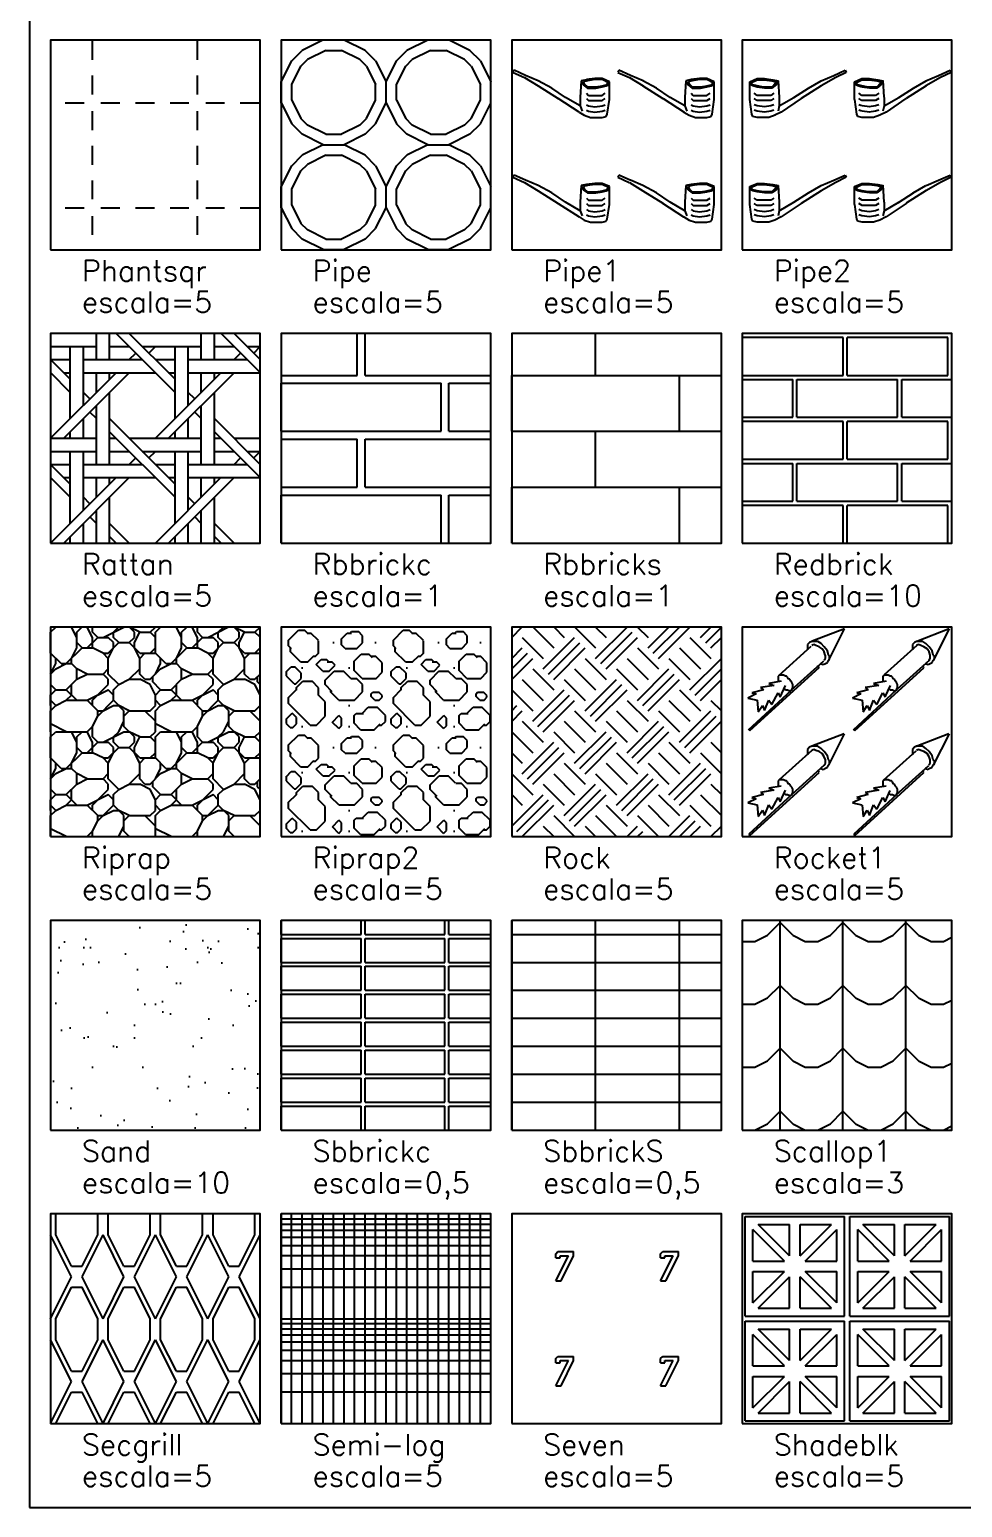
# Model space of a CAD drawing. Header units: inches. Extents: x -1 to 462, y -162 to 137.
# Drawn here: x -1 to 43.5, y -162 to -91.5 of the extents above; entities that cross this region are included whole.
import ezdxf

# ---------------------------------------------------------------- set-up
doc = ezdxf.new("R2010")
doc.units = ezdxf.units.IN
doc.header["$MEASUREMENT"] = 0
doc.layers.add('FORMATO', color=7, linetype='Continuous', plot=False)
for name, color, linetype in [('HATCH', 7, 'Continuous'), ('RECTANGLE', 7, 'Continuous'), ('TEXT', 5, 'Continuous')]:
    doc.layers.add(name, color=color, linetype=linetype)
doc.styles.add('nr', font='simplex.shx')

msp = doc.modelspace()

# ---------------------------------------------------------------- hatches: boundary and pattern name
at = {"layer": 'HATCH'}
h = msp.add_hatch(dxfattribs=at)
h.set_pattern_fill('PHANTSQR', color=256, scale=5, style=0)
h.set_pattern_definition([(0, (2.4, -100), (0, 5), [0.9, -0.75, 0.9, -0.75, 0.9, -0.8]), (90, (7, -99.6), (-5, 3e-16), [0.9, -0.75, 0.9, -0.75, 0.9, -0.8])])
h.paths.add_polyline_path([(0, -102), (10, -102), (10, -92), (0, -92)])
h = msp.add_hatch(dxfattribs=at)
h.set_pattern_fill('PIPE', color=256, scale=5, style=0)
h.set_pattern_definition([(0, (13, -102), (5, 5), [1, -4]), (0, (13.125, -101.5), (5, 5), [0.75, -4.25]), (0, (13.125, -97.5), (5, 5), [0.75, -4.25]), (90, (11, -100), (-5, 5), [1, -4]), (90, (11.5, -99.875), (-5, 5), [0.75, -4.25]), (90, (15.5, -99.875), (-5, 5), [0.75, -4.25]), (45, (15, -101.5), (6e-16, 5), [0.7071, -6.364]), (45, (11.5, -98), (6e-16, 5), [0.7071, -6.364]), (45, (11.9375, -98.25), (6e-16, 5), [0.442, -6.6291]), (45, (14.75, -101.0625), (6e-16, 5), [0.442, -6.6291]), (135, (12, -101.5), (-5, 6e-16), [0.7071, -6.364]), (135, (15.5, -98), (-5, 6e-16), [0.7071, -6.364]), (135, (12.25, -101.0625), (-5, 6e-16), [0.442, -6.6291]), (135, (15.0625, -98.25), (-5, 6e-16), [0.442, -6.6291]), (63.435, (11, -99), (3e-10, 5), [1.118, -10.0623]), (63.435, (15.5, -101), (3e-10, 5), [1.118, -10.0623]), (63.435, (11.5, -99.125), (3e-10, 5), [0.9783, -10.2021]), (63.435, (15.0625, -100.75), (3e-10, 5), [0.9783, -10.2021]), (153.435, (13, -102), (-5, 3e-10), [1.118, -10.0623]), (153.435, (15, -97.5), (-5, 3e-10), [1.118, -10.0623]), (153.435, (13.125, -101.5), (-5, 3e-10), [0.9783, -10.2021]), (153.435, (14.75, -97.9375), (-5, 3e-10), [0.9783, -10.202]), (206.565, (13, -102), (-5, -3e-10), [1.118, -10.0623]), (206.565, (15, -101.5), (-5, -3e-10), [1.118, -10.0623]), (206.565, (13.125, -97.5), (-5, -3e-10), [0.9783, -10.2021]), (206.565, (14.75, -101.0625), (-5, -3e-10), [0.9783, -10.2021]), (296.565, (11, -100), (3e-10, -5), [1.118, -10.0623]), (296.565, (15.5, -98), (3e-10, -5), [1.118, -10.0623]), (296.565, (11.5, -99.875), (3e-10, -5), [0.9783, -10.2021]), (296.565, (15.0625, -98.25), (3e-10, -5), [0.9783, -10.202])])
h.paths.add_polyline_path([(11, -102), (21, -102), (21, -92), (11, -92)])
h = msp.add_hatch(dxfattribs=at)
h.set_pattern_fill('PIPE1', color=256, scale=5, style=0, pattern_type=2)
h.set_pattern_definition([(335.556, (22.05, -98.55), (44.999985, -20.000033), [0.60415, -59.81108]), (328.3925, (22.6, -98.8), (25.000001, -15), [0.76321, -75.55847]), (327.7244, (23.25, -99.2), (40.0000175, -24.9999703), [1.1236, -111.23741]), (326.976, (24.2, -99.8), (84.999967, -55.000048), [1.19268, -118.07592]), (329.036, (25.2, -100.45), (10, -5.00001), [0.29155, -28.8632]), (341.565, (25.45, -100.6), (5, 6e-06), [0.3162, -15.4952]), (0, (25.75, -100.7), (5, 5), [0.3, -4.7]), (0, (26.05, -100.7), (5, 5), [0.25, -4.75]), (14.036, (26.3, -100.7), (15, 4.99999), [0.20615, -20.4094]), (63.435, (26.5, -100.65), (2e-06, 5), [0.1118, -11.0685]), (81.87, (26.55, -100.55), (1e-06, 4.999997), [0.7071, -34.64823]), (90, (26.65, -99.85), (-5, 5), [0.85, -4.15]), (156.801, (26.65, -99), (-25, 10.000007), [0.3808, -37.6981]), (180, (26.3, -98.85), (-5, -5), [0.35, -4.65]), (187.125, (25.95, -98.85), (-35, -4.99999), [0.4031, -39.9082]), (191.31, (25.55, -98.9), (-20, -4.99999), [0.25495, -25.24014]), (266.4237, (25.3, -98.95), (1e-06, -5.000002), [0.80156, -79.35453]), (270, (25.25, -99.75), (5, -5), [0.4, -4.6]), (150.255, (25.25, -100.15), (-9.999998, 5), [0.80622, -39.50507]), (145.3048, (24.55, -99.75), (-14.999995, 10.000012), [0.79057, -78.26637]), (151.6992, (23.9, -99.3), (-9.999997, 5.000006), [0.73824, -73.08588]), (157.38, (23.25, -98.95), (-24.999992, 10.000015), [0.65, -64.35]), (155.556, (22.65, -98.7), (-44.999985, 20.000033), [0.60415, -59.81108]), (243.435, (22.1, -98.45), (-2e-06, -5), [0.1118, -11.0685]), (296.565, (25.3, -98.95), (5, -5), [0.2236, -10.9567]), (323.13, (25.4, -99.15), (15, -10), [0.25, -24.75]), (0, (25.6, -99.3), (5, 5), [0.4, -4.6]), (9.462, (26, -99.3), (25.000004, 4.99999), [0.30414, -30.1097]), (14.036, (26.3, -99.25), (15, 4.99999), [0.20615, -20.4094]), (26.565, (26.5, -99.2), (5, 5), [0.1118, -11.0685]), (71.565, (26.6, -99.15), (-6e-06, 5), [0.1581, -15.6533]), (194.036, (25.6, -98.95), (-15, -4.99999), [0.20615, -20.4094]), (296.565, (25.4, -99), (5, -5), [0.1118, -11.0685]), (315, (25.45, -99.1), (5, -1e-15), [0.2121, -6.859]), (0, (25.6, -99.25), (5, 5), [0.4, -4.6]), (9.462, (26, -99.25), (25.000004, 4.99999), [0.30414, -30.1097]), (14.036, (26.3, -99.2), (15, 4.99999), [0.20615, -20.4094]), (45, (26.5, -99.15), (0, 5), [0.0707, -7.0004]), (45, (26.55, -99.1), (0, 5), [0.0707, -7.0004]), (153.435, (26.6, -99.05), (-5, 2e-06), [0.3354, -10.8449]), (180, (26.3, -98.9), (-5, -5), [0.35, -4.65]), (188.13, (25.95, -98.9), (-30, -4.999997), [0.35356, -35.0018]), (315, (25.55, -99.55), (5, -1e-15), [0.1414, -6.9296]), (0, (25.65, -99.65), (5, 5), [0.3, -4.7]), (0, (25.95, -99.65), (5, 5), [0.35, -4.65]), (33.69, (26.3, -99.65), (5, 5), [0.1803, -17.8475]), (33.69, (26.3, -99.9), (5, 5), [0.1803, -17.8475]), (0, (25.95, -99.9), (5, 5), [0.35, -4.65]), (0, (25.65, -99.9), (5, 5), [0.3, -4.7]), (315, (25.55, -99.8), (5, -1e-15), [0.1414, -6.9296]), (333.435, (25.55, -100.35), (5, -2e-06), [0.1118, -11.0685]), (350.538, (25.65, -100.4), (5, 2e-06), [0.30414, -30.1097]), (8.13, (25.95, -100.45), (30, 4.999997), [0.35356, -35.0018]), (18.435, (26.3, -100.4), (10, 5), [0.1581, -15.6533]), (18.435, (26.3, -100.15), (10, 5), [0.1581, -15.6533]), (8.13, (25.95, -100.2), (30, 4.999997), [0.35356, -35.0018]), (350.538, (25.65, -100.15), (5, 2e-06), [0.30414, -30.1097]), (333.435, (25.55, -100.1), (5, -2e-06), [0.1118, -11.0685]), (291.801, (25.25, -100.15), (5, -10), [0.26926, -26.65657])])
h.paths.add_polyline_path([(22, -102), (32, -102), (32, -92), (22, -92)])
h = msp.add_hatch(dxfattribs=at)
h.set_pattern_fill('PIPE2', color=256, scale=5, style=0, pattern_type=2)
h.set_pattern_definition([(258.69, (34.75, -100.15), (2e-06, -5), [0.25495, -25.24014]), (198.435, (34.5, -100.1), (-10, -5), [0.1581, -15.6533]), (189.462, (34.35, -100.15), (-25.000004, -4.99999), [0.30414, -30.1097]), (171.87, (34.05, -100.2), (-4.999997, 1e-06), [0.35356, -35.0018]), (161.565, (33.7, -100.15), (-5, -6e-06), [0.1581, -15.6533]), (161.565, (33.7, -100.4), (-5, -6e-06), [0.1581, -15.6533]), (171.87, (34.05, -100.45), (-4.999997, 1e-06), [0.35356, -35.0018]), (189.462, (34.35, -100.4), (-25.000004, -4.99999), [0.30414, -30.1097]), (198.435, (34.5, -100.35), (-10, -5), [0.1581, -15.6533]), (213.69, (34.5, -99.8), (-5, -5), [0.1803, -17.8475]), (180, (34.35, -99.9), (-5, -5), [0.3, -4.7]), (180, (34.05, -99.9), (-5, -5), [0.35, -4.65]), (146.31, (33.7, -99.9), (-10, 5), [0.1803, -17.8475]), (146.31, (33.7, -99.65), (-10, 5), [0.1803, -17.8475]), (180, (34.05, -99.65), (-5, -5), [0.35, -4.65]), (180, (34.35, -99.65), (-5, -5), [0.3, -4.7]), (213.69, (34.5, -99.55), (-5, -5), [0.1803, -17.8475]), (351.87, (34.05, -98.9), (4.999997, -1e-06), [0.35356, -35.0018]), (0, (33.7, -98.9), (5, 5), [0.35, -4.65]), (26.565, (33.4, -99.05), (5, 5), [0.3354, -10.8449]), (135, (33.45, -99.1), (-5, 0), [0.0707, -7.0004]), (135, (33.5, -99.15), (-5, 0), [0.0707, -7.0004]), (165.964, (33.7, -99.2), (-5, -5e-06), [0.20616, -20.4094]), (170.538, (34, -99.25), (-5, -2e-06), [0.30414, -30.1097]), (180, (34.4, -99.25), (-5, -5), [0.4, -4.6]), (225, (34.55, -99.1), (-6e-16, -5), [0.2121, -6.859]), (243.435, (34.6, -99), (-2e-06, -5), [0.1118, -11.0685]), (345.964, (34.4, -98.95), (5, 5e-06), [0.20616, -20.4094]), (108.435, (33.4, -99.15), (-5, 10), [0.1581, -15.6533]), (153.435, (33.5, -99.2), (-5, 2e-06), [0.1118, -11.0685]), (165.964, (33.7, -99.25), (-5, -5e-06), [0.20616, -20.4094]), (171.87, (34.05, -99.3), (-4.999997, 1e-06), [0.35356, -35.0018]), (180, (34.4, -99.3), (-5, -5), [0.35, -4.65]), (216.87, (34.6, -99.15), (-5, -5), [0.25, -24.75]), (243.435, (34.7, -98.95), (-2e-06, -5), [0.2236, -10.9567]), (296.565, (37.9, -98.45), (5, -5), [0.1118, -11.0685]), (24.444, (37.35, -98.7), (9.999996, 5.00001), [0.60415, -59.81108]), (22.62, (36.75, -98.95), (34.999993, 15.000022), [0.65, -64.35]), (30.2564, (36.15, -99.3), (25.00001, 14.999987), [0.69462, -68.7676]), (32.7352, (35.45, -99.75), (15.000007, 9.9999934), [0.83217, -82.38442]), (29.745, (34.75, -100.15), (24.999997, 15.00001), [0.80622, -39.50507]), (270, (34.75, -99.75), (5, -5), [0.4, -4.6]), (273.5763, (34.7, -98.95), (4.999954, -75.000003), [0.80156, -79.35453]), (348.69, (34.45, -98.9), (5, 2e-06), [0.25495, -25.24014]), (352.875, (34.05, -98.85), (5, 3e-06), [0.4031, -39.90817]), (0, (33.7, -98.85), (5, 5), [0.35, -4.65]), (23.1986, (33.35, -99), (10, 5), [0.3808, -37.69808]), (90, (33.35, -99.85), (-5, 5), [0.85, -4.15]), (98.13, (33.45, -100.55), (-4.999997, 30), [0.7071, -34.64823]), (116.565, (33.5, -100.65), (-5, 5), [0.1118, -11.0685]), (165.964, (33.7, -100.7), (-5, -5e-06), [0.20616, -20.4094]), (180, (33.95, -100.7), (-5, -5), [0.25, -4.75]), (180, (34.25, -100.7), (-5, -5), [0.3, -4.7]), (198.435, (34.55, -100.6), (-10, -5), [0.3162, -15.4952]), (206.565, (34.85, -100.45), (-5, -5), [0.3354, -10.8449]), (214.3803, (35.8, -99.8), (-80.0000425, -54.999936), [1.15108, -113.95756]), (212.2756, (36.75, -99.2), (-55.0000287, -34.999956), [1.1236, -111.23741]), (209.745, (37.45, -98.8), (-24.999997, -15.00001), [0.8062, -39.50507]), (206.565, (37.95, -98.55), (-5, -5), [0.559, -10.6213])])
h.paths.add_polyline_path([(33, -102), (43, -102), (43, -92), (33, -92)])
h = msp.add_hatch(dxfattribs=at)
h.set_pattern_fill('RATTAN', color=256, scale=5, style=0)
h.set_pattern_definition([(0, (2.8125, -116), (5, 5), [0.3125, -0.625, 3.4375, -0.625]), (0, (0.625, -112.875), (5, 5), [0.3125, -0.625, 3.4375, -0.625]), (0, (0, -112.25), (5, 5), [0.9375, -0.625, 2.8125, -0.625]), (0, (2.8125, -111.625), (5, 5), [0.9375, -0.625, 2.8125, -0.625]), (90, (0.9375, -116), (-5, 5), [0.3125, -0.625, 3.4375, -0.625]), (90, (1.5625, -116), (-5, 5), [0.9375, -0.625, 2.8125, -0.625]), (90, (2.1875, -113.8125), (-5, 5), [0.9375, -0.625, 2.8125, -0.625]), (90, (2.8125, -113.1875), (-5, 5), [0.3125, -0.625, 3.4375, -0.625]), (45, (0, -116), (6e-16, 5), [4.4194, -0.8839, 0.4419, -1.32587]), (45, (0.625, -116), (6e-16, 5), [4.4194, -1.32587, 0.4419, -0.8839]), (135, (2.1875, -115.0625), (6e-16, 5), [0.4419, -1.3259, 4.4194, -0.8839]), (135, (1.875, -114.125), (6e-16, 5), [0.4419, -0.8839, 4.4194, -1.3259])])
h.paths.add_polyline_path([(0, -116), (10, -116), (10, -106), (0, -106)])
h = msp.add_hatch(dxfattribs=at)
h.set_pattern_fill('RBBRICKC', color=256, style=0, pattern_type=2)
h.set_pattern_definition([(0, (11, -116), (4, 2.66667), [7.625, -0.375]), (90, (11, -116), (-4, 2.6667), [2.2917, -3.0417]), (0, (11, -113.7083), (4, 2.66667), [7.625, -0.375]), (90, (18.625, -116), (-4, 2.6667), [2.2917, -3.0417])])
h.paths.add_polyline_path([(11, -116), (21, -116), (21, -106), (11, -106)])
h = msp.add_hatch(dxfattribs=at)
h.set_pattern_fill('RBBRICKS', color=256, style=0, pattern_type=2)
h.set_pattern_definition([(0, (22, -116), (0, 2.66667), []), (90, (22, -116), (-4, 2.6667), [2.6667, -2.6667])])
h.paths.add_polyline_path([(22, -116), (32, -116), (32, -106), (22, -106)])
h = msp.add_hatch(dxfattribs=at)
h.set_pattern_fill('REDBRICK', color=256, scale=10, style=0, pattern_type=2)
h.set_pattern_definition([(0, (33, -116), (0, 4), [4.8, -0.2]), (180, (33, -118.2), (-5e-16, -4), [-0.2, 4.8]), (90, (33, -116), (-5, 3e-16), [1.8, -2.2]), (90, (37.8, -116), (-5, 3e-16), [1.8, -2.2]), (0, (33, -114), (0, 4), [2.4, -0.2, 2.4]), (0, (33, -112.2), (0, 4), [2.4, -0.2, 2.4]), (90, (35.4, -114), (-5, 3e-16), [1.8, -2.2]), (90, (35.6, -114), (-5, 3e-16), [1.8, -2.2]), (0, (33, -116), (0, 4), [4.8, -0.2])])
h.paths.add_polyline_path([(33, -116), (43, -116), (43, -106), (33, -106)])
h = msp.add_hatch(dxfattribs=at)
h.set_pattern_fill('RIPRAP', color=256, scale=5, style=0)
h.set_pattern_definition([(0, (0.25, -130), (5, 5), [1.5, -1.75, 0.25, -1.5]), (0, (2.25, -129), (5, 5), [0.25, -1.25, 1, -2.5]), (0, (3, -128.75), (5, 5), [0.25, -4.75]), (0, (0.75, -128.5), (5, 5), [1, -4]), (0, (0.25, -128), (5, 5), [0.5, -4.5]), (0, (3.75, -127.5), (5, 5), [0.5, -0.25, 0.25, -4]), (0, (1.75, -127.25), (5, 5), [0.75, -4.25]), (0, (0.5, -126.75), (5, 5), [0.5, -4.5]), (0, (2.5, -126.25), (5, 5), [0.25, -1.5, 0.75, -2.5]), (0, (1.5, -126), (5, 5), [0.5, -4.5]), (0, (3.25, -125.75), (5, 5), [0.5, -4.5]), (0, (2.25, -125.5), (5, 5), [0.5, -4.5]), (0, (4.25, -125.25), (5, 5), [0.5, -4.5]), (90, (0, -130), (-5, 5), [1, -0.25, 0.5, -2, 1, -0.25]), (90, (0.25, -126.75), (-5, 5), [0.25, -4.75]), (90, (1, -128.25), (-5, 5), [0.5, -1, 0.25, -3.25]), (90, (1.25, -127.5), (-5, 5), [0.5, -1, 0.75, -2.75]), (90, (2, -128.75), (-5, 5), [0.25, -2.5, 0.5, -0.25, 0.5, -1]), (90, (2.25, -129.25), (-5, 5), [0.25, -4.75]), (90, (2.75, -127.75), (-5, 5), [0.25, -0.25, 0.75, -3.75]), (90, (3, -128.5), (-5, 5), [0.5, -2, 0.25, -0.25, 0.25, -1.75]), (90, (3.5, -129.75), (-5, 5), [0.75, -4.25]), (90, (4, -126), (-5, 5), [0.25, -0.25, 0.25, -4.25]), (90, (4.25, -127.25), (-5, 5), [0.75, -4.25]), (90, (4.875, -127.625), (-5, 5), [0.25, -4.75]), (45, (1.75, -130), (6e-16, 5), [0.3535, -6.7175]), (45, (1.25, -125.25), (6e-16, 5), [0.35355, -1.06065, 1.06065, -4.5962]), (45, (1.75, -126), (6e-16, 5), [0.7071, -1.7678, 0.35355, -4.24265]), (45, (2.75, -126.25), (6e-16, 5), [0.7071, -2.4749, 0.35355, -3.53554]), (45, (0.75, -128.5), (6e-16, 5), [0.3535, -6.7175]), (45, (2, -128.5), (6e-16, 5), [1.0607, -6.0104]), (45, (3, -128), (6e-16, 5), [0.35355, -2.1213, 0.35355, -4.24265]), (45, (3.75, -127.5), (6e-16, 5), [0.7071, -6.364]), (45, (4.75, -127.5), (6e-16, 5), [0.7071, -6.364]), (45, (4.75, -129), (6e-16, 5), [0.3535, -6.7175]), (45, (4.25, -126.5), (6e-16, 5), [0.3535, -6.7175]), (45, (3.75, -125.75), (6e-16, 5), [0.3535, -6.7175]), (45, (4.75, -125.25), (6e-16, 5), [0.3535, -6.7175]), (45, (0, -125.25), (6e-16, 5), [0.3535, -6.7175]), (45, (2.5, -127.25), (6e-16, 5), [0.3535, -6.7175]), (45, (3, -125.25), (6e-16, 5), [0.35355, -2.4749, 0.35355, -3.8891]), (45, (0.75, -128), (6e-16, 5), [0.7071, -6.364]), (45, (0.75, -126.75), (6e-16, 5), [1.0607, -6.0104]), (135, (0.25, -128), (-5, 6e-16), [0.5303, -6.5407]), (135, (3, -128.25), (-5, 6e-16), [0.3535, -6.7175]), (135, (4.5, -127.5), (-5, 6e-16), [0.3535, -6.7175]), (135, (2.75, -126.5), (-5, 6e-16), [0.3535, -6.7175]), (135, (3, -125.75), (-5, 6e-16), [0.3535, -6.7175]), (135, (2.25, -125.5), (-5, 6e-16), [0.3535, -6.7175]), (135, (3.25, -125.75), (-5, 6e-16), [0.3535, -6.7175]), (135, (0.25, -128.75), (-5, 6e-16), [0.3535, -6.7175]), (135, (1.25, -127), (-5, 6e-16), [0.3535, -6.7175]), (135, (1.25, -128.5), (-5, 6e-16), [0.7071, -6.364]), (135, (2.25, -129), (-5, 6e-16), [0.7071, -6.364]), (135, (4.25, -126.25), (-5, 6e-16), [0.7071, -6.364]), (135, (2.75, -127.5), (-5, 6e-16), [0.3535, -6.7175]), (135, (3.5, -129), (-5, 6e-16), [0.7071, -4.24264, 0.35355, -1.7678]), (135, (0.5, -126.75), (-5, 6e-16), [0.7071, -1.4142, 0.7071, -4.24265]), (135, (0, -129.5), (-5, 6e-16), [0.707, -1.768, 0.707, -1.768, 0.3535, -1.76757]), (26.565, (1.75, -128.5), (5, 3e-10), [1.118, -0.559, 0.559, -8.94434]), (26.565, (2.5, -125.5), (5, 3e-10), [1.118, -10.0623]), (26.565, (2.5, -129), (5, 3e-10), [0.559, -10.6213]), (26.565, (0.25, -128.75), (5, 3e-10), [0.559, -10.6213]), (26.565, (1.25, -127.5), (5, 3e-10), [0.559, -10.6213]), (26.565, (0.25, -127), (5, 3e-10), [0.559, -10.6213]), (63.435, (1, -126.5), (3e-10, 5), [0.559, -10.6213]), (63.435, (2.75, -126.5), (3e-10, 5), [0.559, -10.6213]), (63.435, (3.25, -130), (3e-10, 5), [0.559, -10.6213]), (63.435, (0, -127.25), (3e-10, 5), [0.559, -10.6213]), (63.435, (2, -129.75), (3e-10, 5), [0.559, -3.913, 0.559, -6.14934]), (116.565, (1.25, -125.5), (-3e-10, 5), [0.559, -10.6213]), (116.565, (4.25, -126.5), (-3e-10, 5), [0.559, -10.6213]), (116.565, (2, -125.5), (-3e-10, 5), [0.559, -10.6213]), (116.565, (0, -128.25), (-3e-10, 5), [0.559, -10.6213]), (153.435, (3.75, -129), (-5, 3e-10), [0.559, -10.6213]), (153.435, (4.75, -127.75), (-5, 3e-10), [0.559, -10.6213]), (153.435, (1.75, -127.25), (-5, 3e-10), [0.559, -10.6213]), (153.435, (2.5, -126.25), (-5, 3e-10), [0.559, -10.6213]), (153.435, (4.25, -125.25), (-5, 3e-10), [0.559, -10.6213]), (153.435, (0.75, -130), (-5, 3e-10), [0.8385, -10.3418])])
h.paths.add_polyline_path([(0, -130), (10, -130), (10, -120), (0, -120)])
h = msp.add_hatch(dxfattribs=at)
h.set_pattern_fill('RIPRAP2', color=256, scale=5, style=0, pattern_type=2)
h.set_pattern_definition([(0, (13.5, -125.75), (0, 5), [0, -5]), (0, (15.5, -125.75), (0, 5), [0, -5]), (0, (14.25, -126.95), (0, 5), [0, -5]), (0, (12, -126.95), (0, 5), [0, -5]), (0, (14.25, -128.75), (0, 5), [0, -5]), (0, (14.25, -129.75), (0, 5), [0, -5]), (0, (12, -129.75), (0, 5), [0, -5]), (0, (12.9015, -126.557), (0, 5), [0.2648, -4.7352]), (0, (14.045, -126.0224), (0, 5), [0.568, -4.432]), (0, (11.435, -129.805), (0, 5), [0.1155, -4.8845]), (0, (14.5817, -129.127), (0, 5), [0.3383, -4.6617]), (0, (15.1566, -128.831), (0, 5), [0.4184, -4.5816]), (0, (15.37, -128.115), (0, 5), [0.2854, -4.7146]), (0, (12.239, -125.2895), (0, 5), [0.1802, -1.7325, 0.19565, -2.8915]), (0, (11.9274, -126.669), (0, 5), [0.342, -0.927, 0.2165, -3.515]), (0, (12.54, -126.398), (0, 5), [0.1043, -2.646, 0.2157, -2.034]), (0, (13.746, -128.4876), (0, 5), [0.7462, -0.979, 0.20405, -3.0705]), (0, (12.3754, -129.682), (0, 5), [0.3014, -2.9755, 0.1395, -1.5835]), (0, (14.8174, -126.292), (0, 5), [0.3667, -4.6333]), (0, (14.3557, -125.2224), (0, 5), [0.3244, -4.6756]), (0, (12.9896, -127.1026), (0, 5), [0.3054, -0.2375, 0.436, -4.021]), (0, (11.8244, -125.1553), (0, 5), [0.2803, -4.7197]), (0, (11.615, -127.7163), (0, 5), [0.0907, -4.9093]), (0, (11.4826, -126.8993), (0, 5), [0.1688, -4.8313]), (0, (14.789, -129.904), (0, 5), [0.6417, -4.3583]), (0, (14.323, -127.457), (0, 5), [0.2637, -0.27, 0.6666, -3.7995]), (0, (12.0336, -127.5883), (0, 5), [0.4395, -4.5605]), (45, (15.2963, -128.1887), (0, 5), [0.1041, -6.967]), (45, (15.523, -127.4568), (0, 5), [0.4133, -6.6578]), (45, (11.7057, -127.7163), (0, 5), [0.3563, -6.7147]), (45, (12.2693, -126.6688), (0, 5), [0.4125, -6.6585]), (45, (12.6443, -126.398), (0, 5), [0.1973, -6.8738]), (45, (12.6727, -126.7856), (0, 5), [0.3233, -6.7478]), (45, (14.4923, -128.4876), (0, 5), [0.5468, -6.5243]), (45, (14.8607, -129.127), (0, 5), [0.4184, -6.6526]), (45, (14.483, -129.2257), (0, 5), [0.1395, -6.9316]), (45, (13.4396, -129.5403), (0, 5), [0.4482, -6.6228]), (45, (12.6768, -129.6822), (0, 5), [0.5985, -6.4726]), (45, (11.5506, -129.805), (0, 5), [0.2472, -6.8239]), (45, (14.6127, -126.0224), (0, 5), [0.3766, -6.6945]), (45, (11.25, -129.385), (0, 5), [0.3814, -2.235, 0.61115, -3.8475]), (45, (15.6755, -128.4876), (0, 5), [0.1977, -6.8733]), (45, (13.881, -125.5604), (0, 5), [0.383, -6.688]), (45, (14.2885, -125.2895), (0, 5), [0.095, -6.9761]), (45, (14.483, -126.6262), (0, 5), [0.4728, -6.5983]), (45, (13.295, -127.1026), (0, 5), [0.3898, -6.6812]), (45, (11.3517, -125.628), (0, 5), [0.6684, -6.4027]), (45, (11.25, -127.132), (0, 5), [0.329, -6.7421]), (45, (13.7485, -129.849), (0, 5), [0.1872, -6.8838]), (45, (15.792, -129.6822), (0, 5), [0.2511, -6.82]), (45, (15.4306, -129.904), (0, 5), [0.4088, -6.6622]), (45, (11.7254, -127.8966), (0, 5), [0.4359, -6.6351]), (45, (11.3517, -128.3645), (0, 5), [0.5284, -6.5427]), (90, (11.7254, -129.63), (-5, 3e-16), [0.309, -4.691]), (90, (14.879, -128.101), (-5, 3e-16), [0.3516, -4.6484]), (90, (11.3517, -128.6585), (-5, 3e-16), [0.29406, -2.4555, 0.28125, -1.9695]), (90, (14.879, -125.756), (-5, 3e-16), [0.3349, -4.6651]), (90, (11.9576, -127.4643), (-5, 3e-16), [0.2587, -4.7412]), (90, (15.8153, -128.3477), (-5, 3e-16), [0.07265, -1.1105, 0.457, -3.3595]), (90, (14.483, -129.5983), (-5, 3e-16), [0.3726, -2.1425, 0.457, -2.028]), (90, (13.1, -129.259), (-5, 3e-16), [0.6922, -0.8135, 0.2185, -3.276]), (90, (12.784, -128.2506), (-5, 3e-16), [0.3516, -1.6405, 0.60444, -2.4]), (90, (11.7254, -128.0126), (-5, 3e-16), [0.1161, -4.8839]), (90, (15.2963, -128.3124), (-5, 3e-16), [0.1237, -4.8763]), (90, (11.443, -126.1846), (-5, 3e-16), [0.184, -4.816]), (90, (11.25, -129.62), (-5, 3e-16), [0.2347, -2.04, 0.2194, -2.512]), (90, (13.881, -129.717), (-5, 3e-16), [0.36914, -3.489, 0.2985, -0.8435]), (90, (15.9695, -129.5047), (-5, 3e-16), [0.279, -4.721]), (90, (13.3733, -128.1147), (-5, 3e-16), [0.0879, -4.9121]), (135, (12.9896, -127.1026), (-5, 0), [0.4482, -6.6228]), (135, (13.278, -126.6688), (-5, 0), [0.158, -6.913]), (135, (15.3634, -126.4713), (-5, 0), [0.2536, -6.8174]), (135, (12.286, -125.3364), (-5, 0), [0.2562, -6.8149]), (135, (12.7838, -125.6542), (-5, 0), [0.5157, -6.5553]), (135, (14.879, -125.4213), (-5, 0), [0.2812, -6.7898]), (135, (15.8153, -126.7074), (-5, 0), [0.4374, -6.6336]), (135, (14.8565, -127.4568), (-5, 0), [0.528, -6.543]), (135, (14.3228, -127.4568), (-5, 0), [0.501, -6.5701]), (135, (14.879, -127.7494), (-5, 0), [0.4137, -6.6574]), (135, (15.9695, -129.2257), (-5, 0), [0.558, -6.5131]), (135, (14.789, -129.904), (-5, 0), [0.4325, -6.6386]), (135, (13.881, -129.3476), (-5, 0), [0.1758, -6.8953]), (135, (13.7485, -129.849), (-5, 0), [0.4368, -6.6343]), (135, (11.9274, -126.6688), (-5, 0), [0.6847, -6.3864]), (135, (11.9576, -127.2056), (-5, 0), [0.4331, -6.638]), (135, (11.615, -127.7163), (-5, 0), [0.5162, -6.5549]), (135, (12.7838, -127.899), (-5, 0), [0.4395, -6.6316]), (135, (13.1, -128.5668), (-5, 0), [0.4472, -6.6239]), (135, (12.3754, -129.6822), (-5, 0), [1.4477, -5.6233]), (135, (11.7254, -129.321), (-5, 0), [0.2909, -6.7802]), (135, (11.435, -129.805), (-5, 0), [0.2618, -6.8093]), (135, (15.4714, -128.4876), (-5, 0), [0.2477, -6.8234]), (135, (15.8153, -128.275), (-5, 0), [0.2263, -6.8448]), (135, (13.5707, -126.827), (-5, 0), [0.2236, -6.8474]), (135, (14.0448, -126.0224), (-5, 0), [0.2318, -6.8393]), (135, (11.4905, -126.048), (-5, 0), [0.1963, -6.8748]), (135, (13.439, -128.0925), (-5, 0), [0.4795, -6.5916]), (135, (13.746, -128.4876), (-5, 0), [0.5273, -6.5437])])
h.paths.add_polyline_path([(11, -130), (21, -130), (21, -120), (11, -120)])
h = msp.add_hatch(dxfattribs=at)
h.set_pattern_fill('ROCK', color=256, scale=5, style=0)
h.set_pattern_definition([(45, (22, -129.5), (0.5, 2.5), [2.12132, -2.12132]), (45, (22.25, -129.75), (0.5, 2.5), [2.12132, -2.12132]), (45, (22.5, -130), (0.5, 2.5), [2.12132, -2.12132]), (315, (23, -130), (2.5, 0.5), [1.4142, -1.4142]), (315, (23.5, -129.5), (2.5, 0.5), [1.4142, -1.4142]), (315, (24, -129), (2.5, 0.5), [1.4142, -1.4142])])
h.paths.add_polyline_path([(22, -130), (32, -130), (32, -120), (22, -120)])
h = msp.add_hatch(dxfattribs=at)
h.set_pattern_fill('ROCKET1', color=256, scale=5, style=0, pattern_type=2)
h.set_pattern_definition([(65.556, (34.8, -128.35), (20.000033, 44.999985), [0.60415, -59.81108]), (296.565, (34.7, -128.15), (5, -5), [0.2236, -10.9567]), (61.3895, (34.4, -128.7), (5.000005, 9.999996), [0.6265, -62.02332]), (306.87, (34.25, -128.5), (5, -5), [0.25, -24.75]), (68.199, (34.05, -129), (5, 15), [0.5385, -26.3873]), (291.801, (33.95, -128.75), (5, -10), [0.26926, -26.65657]), (56.31, (33.75, -129.05), (5, 10), [0.36056, -17.6672]), (275.1944, (33.7, -128.5), (4.999976, -50.000003), [0.55227, -54.67454]), (347.471, (33.25, -128.4), (25.000002, -4.999998), [0.46098, -45.63674]), (206.565, (33.65, -128.2), (-5, -5), [0.4472, -10.7331]), (345.964, (33.45, -128.15), (5, 5e-06), [0.20616, -20.4094]), (195.255, (34, -128), (-35.000005, -9.99999), [0.5701, -56.4387]), (326.31, (33.85, -127.9), (10, -5), [0.1803, -17.8475]), (188.7462, (34.5, -127.8), (-29.999995, -5.000021), [0.65765, -65.1071]), (338.199, (34.25, -127.7), (15, -5), [0.26926, -26.65657]), (189.462, (34.85, -127.6), (-25.000004, -4.99999), [0.6083, -29.80553]), (116.565, (36.65, -126.95), (-5, 5), [0.1118, -11.0685]), (42.2737, (33.35, -129.95), (5.0000005, 5), [4.45982, -69.87052]), (315, (33.3, -129.9), (5, -1e-15), [0.0707, -7.0004]), (222.8253, (35.35, -128), (-69.99994914, -65.00005625), [2.795085, -276.71341]), (0, (34.7, -127.6), (5, 5), [0, -5]), (270, (34.7, -127.5), (5, -5), [0.1, -4.9]), (270, (34.7, -127.45), (5, -5), [0.05, -4.95]), (270, (34.7, -127.4), (5, -5), [0.05, -4.95]), (270, (34.7, -127.35), (5, -5), [0.05, -4.95]), (225, (34.75, -127.3), (-6e-16, -5), [0.0707, -7.0004]), (180, (34.8, -127.3), (-5, -5), [0.05, -4.95]), (180, (34.85, -127.3), (-5, -5), [0.05, -4.95]), (180, (34.9, -127.3), (-5, -5), [0.05, -4.95]), (180, (34.95, -127.3), (-5, -5), [0.05, -4.95]), (153.435, (35.05, -127.35), (-5, 2e-06), [0.1118, -11.0685]), (180, (35.1, -127.35), (-5, -5), [0.05, -4.95]), (135, (35.15, -127.4), (-5, 0), [0.0707, -7.0004]), (116.565, (35.2, -127.5), (-5, 5), [0.1118, -11.0685]), (180, (35.25, -127.5), (-5, -5), [0.05, -4.95]), (116.565, (35.3, -127.6), (-5, 5), [0.1118, -11.0685]), (135, (35.35, -127.65), (-5, 0), [0.0707, -7.0004]), (116.565, (35.4, -127.75), (-5, 5), [0.1118, -11.0685]), (90, (35.4, -127.8), (-5, 5), [0.05, -4.95]), (90, (35.4, -127.85), (-5, 5), [0.05, -4.95]), (90, (35.4, -127.9), (-5, 5), [0.05, -4.95]), (63.435, (35.35, -128), (2e-06, 5), [0.1118, -11.0685]), (0, (35.35, -128), (5, 5), [0, -5]), (45, (35.3, -128.05), (0, 5), [0.0707, -7.0004]), (0, (35.25, -128.05), (5, 5), [0.05, -4.95]), (333.435, (35.15, -128), (5, -2e-06), [0.1118, -11.0685]), (0, (35.05, -128), (5, 5), [0.1, -4.9]), (315, (35, -127.95), (5, -1e-15), [0.0707, -7.0004]), (206.565, (36.4, -125.85), (-5, -5), [0.1118, -11.0685]), (153.435, (36.5, -125.9), (-5, 2e-06), [0.1118, -11.0685]), (161.565, (36.65, -125.95), (-5, -6e-06), [0.1581, -15.6533]), (146.31, (36.8, -126.05), (-10, 5), [0.1803, -17.8475]), (123.69, (36.9, -126.2), (-5, 5), [0.1803, -17.8475]), (108.435, (36.95, -126.35), (-5, 10), [0.1581, -15.6533]), (90, (36.95, -126.5), (-5, 5), [0.15, -4.85]), (63.435, (36.9, -126.6), (2e-06, 5), [0.1118, -11.0685]), (270, (36.1, -126.05), (5, -5), [0.05, -4.95]), (270, (36.1, -125.95), (5, -5), [0.1, -4.9]), (270, (36.1, -125.85), (5, -5), [0.1, -4.9]), (225, (36.2, -125.75), (-6e-16, -5), [0.1414, -6.9296]), (206.565, (36.3, -125.7), (-5, -5), [0.1118, -11.0685]), (180, (36.35, -125.7), (-5, -5), [0.05, -4.95]), (180, (36.5, -125.7), (-5, -5), [0.15, -4.85]), (180, (36.6, -125.7), (-5, -5), [0.1, -4.9]), (146.31, (36.75, -125.8), (-10, 5), [0.1803, -17.8475]), (135, (36.9, -125.95), (-5, 0), [0.2121, -6.859]), (126.87, (37.05, -126.15), (-5, 5), [0.25, -24.75]), (104.036, (37.1, -126.35), (-4.99999, 15), [0.20616, -20.4094]), (135, (37.15, -126.4), (-5, 0), [0.0707, -7.0004]), (90, (37.15, -126.55), (-5, 5), [0.15, -4.85]), (45, (37.1, -126.6), (0, 5), [0.0707, -7.0004]), (63.435, (37.05, -126.7), (2e-06, 5), [0.1118, -11.0685]), (26.565, (36.95, -126.75), (5, 5), [0.1118, -11.0685]), (26.565, (36.85, -126.8), (5, 5), [0.1118, -11.0685]), (341.565, (36.7, -126.75), (5, 6e-06), [0.1581, -15.6533]), (243.435, (37.85, -125.1), (-2e-06, -5), [1.677, -9.5033]), (201.1613, (37.85, -125.1), (-89.999973, -35.000063), [1.66207, -164.54563]), (222.0892, (36.9, -126.6), (-104.9999351, -95.0000687), [2.08866, -206.77732]), (222.0892, (36.3, -125.9), (-104.9999351, -95.0000687), [2.08866, -206.77732])])
h.paths.add_polyline_path([(33, -130), (43, -130), (43, -120), (33, -120)])
h = msp.add_hatch(dxfattribs=at)
h.set_pattern_fill('SAND', color=256, scale=10, style=0)
h.set_pattern_definition([(0, (1.6, -139.6), (5.9, 4.3), [0, -2.4, 0, -3.2, 0, -5.6]), (10, (5.7, -135), (3.309, 8.3007), [0, -6.2, 0, -1.4, 0, -5.3]), (20, (2.3, -136), (2.1074, 9.706), [0, -4.3, 0, -2.9, 0, -6.3]), (30, (6.2, -137), (0.2373, 7.989), [0, -5.6, 0, -7.1, 0, -5.1]), (40, (4.5, -138), (2.8008, 8.4856), [0, -4.1, 0, -3.3, 0, -5.7]), (50, (8.7, -139), (-1.5408, 6.2535), [0, -1.2, 0, -7.9, 0, -4.7]), (60, (6.8, -140), (-1.5024, 10.798), [0, -1.5, 0, -4.7, 0, -5.4]), (70, (4.4, -141), (-2.8177, 5.708), [0, -2.8, 0, -3.2, 0, -7.3]), (80, (5.1, -142), (-3.4188, 7.1016), [0, -3.6, 0, -4.3]), (90, (9.4, -143), (-6.7, 4.6), [0, -5.5, 0, -3.1, 0, -7.3]), (100, (1, -142), (-6.059, 2.6887), [0, -2.8, 0, -5.8, 0, -6.6]), (110, (2, -141), (-6.2724, 4.9534), [0, -4.8, 0, -3.8, 0, -5.3]), (120, (3, -140), (-8.9194, 3.0488), [0, -6.6, 0, -2.1, 0, -7.6]), (130, (4, -139), (-6.6065, -0.0608), [0, -3.8, 0, -1.4, 0, -7.8]), (140, (5, -138), (-10.3884, -1.335), [0, -1.1, 0, -5.8, 0, -4.8]), (150, (6, -137), (-8.04, -3.3256), [0, -2.8, 0, -3.3, 0, -6.4]), (160, (7, -136), (-9.895, -5.5504), [0, -5.9, 0, -2.4, 0, -4.1]), (170, (8, -135), (-4.848, -5.0347), [0, -3.8, 0, -2.2, 0, -7.7])])
h.paths.add_polyline_path([(0, -144), (10, -144), (10, -134), (0, -134)])
h = msp.add_hatch(dxfattribs=at)
h.set_pattern_fill('SBBRICKC', color=256, scale=0.5, style=0, pattern_type=2)
h.set_pattern_definition([(0, (11, -144), (0, 1.33333), [3.8125, -0.1875]), (0, (11, -142.8542), (0, 1.33333), [3.8125, -0.1875]), (90, (11, -144), (-4, 2e-16), [1.14583, -0.1875]), (90, (14.8125, -144), (-4, 2e-16), [1.14583, -0.1875])])
h.paths.add_polyline_path([(11, -144), (21, -144), (21, -134), (11, -134)])
h = msp.add_hatch(dxfattribs=at)
h.set_pattern_fill('SBBRICKS', color=256, scale=0.5, style=0, pattern_type=2)
h.set_pattern_definition([(0, (22, -144), (0, 1.33333), []), (90, (22, -144), (-4, 2e-16), [])])
h.paths.add_polyline_path([(22, -144), (32, -144), (32, -134), (22, -134)])
h = msp.add_hatch(dxfattribs=at)
h.set_pattern_fill('SCALLOP1', color=256, scale=3, style=0)
h.set_pattern_definition([(0, (33, -144), (3, 3), [0.6, -2.4]), (45, (34.2, -143.7), (3e-16, 3), [0.84853, -3.3941]), (90, (34.8, -143.1), (-3, 3), [3]), (135, (35.4, -143.7), (-3, 3e-16), [0.84853, -3.3941]), (26.565, (33.6, -144), (3, 3e-09), [0.6708, -6.0374]), (333.435, (35.4, -143.7), (3, -3e-09), [0.6708, -6.0374])])
h.paths.add_polyline_path([(33, -144), (43, -144), (43, -134), (33, -134)])
h = msp.add_hatch(dxfattribs=at)
h.set_pattern_fill('SECGRILL', color=256, scale=5, style=0)
h.set_pattern_definition([(0, (1, -156.5), (2.5, 5), [0.5, -2]), (0, (1, -155.5), (2.5, 5), [0.5, -2]), (90, (0.25, -154), (-2.5, 5), [1, -4]), (90, (4.75, -154), (-2.5, 5), [1, -4]), (63.435, (0, -158), (2e-09, 5), [2.236, -3.3542]), (63.435, (1.5, -156), (2e-09, 5), [2.236, -3.3542]), (63.435, (0.25, -158), (2e-09, 5), [1.677, -1.118, 1.677, -1.11817]), (116.565, (2.25, -158), (-2e-09, 5), [1.677, -1.118, 1.677, -1.11817]), (116.565, (1, -156), (-2e-09, 5), [2.236, -3.3542]), (116.565, (2.5, -158), (-2e-09, 5), [2.236, -3.3542])])
h.paths.add_polyline_path([(0, -158), (10, -158), (10, -148), (0, -148)])
h = msp.add_hatch(dxfattribs=at)
h.set_pattern_fill('SEMI-LOG', color=256, scale=5, style=0)
h.set_pattern_definition([(0, (11, -158), (0, 5), []), (0, (11, -156.495), (0, 5), []), (0, (11, -155.6144), (0, 5), []), (0, (11, -154.9897), (0, 5), []), (0, (11, -154.505), (0, 5), []), (0, (11, -154.109), (0, 5), []), (0, (11, -153.7745), (0, 5), []), (0, (11, -153.4846), (0, 5), []), (0, (11, -153.229), (0, 5), []), (90, (11, -158), (-0.5, 3e-17), [])])
h.paths.add_polyline_path([(11, -158), (21, -158), (21, -148), (11, -148)])
h = msp.add_hatch(dxfattribs=at)
h.set_pattern_fill('SEVEN', color=256, scale=5, style=0)
h.set_pattern_definition([(0, (24.1, -156.2), (5, 5), [0.25, -4.75]), (0, (24.1, -155.1), (5, 5), [0.2, -4.8]), (0, (24.3, -155), (5, 5), [0.4, -4.6]), (0, (24.2, -154.8), (5, 5), [0.75, -4.25]), (90, (24.1, -155.1), (-5, 5), [0.2, -4.8]), (90, (24.3, -155.1), (-5, 5), [0.1, -4.9]), (90, (24.95, -155), (-5, 5), [0.2, -4.8]), (45, (24.1, -154.9), (6e-16, 5), [0.1414, -6.9296]), (63.435, (24.1, -156.2), (3e-10, 5), [1.3416, -9.8387]), (63.435, (24.35, -156.2), (3e-10, 5), [1.3416, -9.8387])])
h.paths.add_polyline_path([(22, -158), (32, -158), (32, -148), (22, -148)])
h = msp.add_hatch(dxfattribs=at)
h.set_pattern_fill('SHADEBLK', color=256, scale=5, style=0)
h.set_pattern_definition([(0, (33.125, -157.875), (5, 5), [4.75, -0.25]), (0, (33.125, -153.125), (5, 5), [4.75, -0.25]), (0, (33.75, -157.5), (5, 5), [1.5, -0.5, 1.5, -1.5]), (0, (33.5, -155.75), (5, 5), [1.5, -1, 1.5, -1]), (0, (33.5, -155.25), (5, 5), [1.5, -1, 1.5, -1]), (0, (33.75, -153.5), (5, 5), [1.5, -0.5, 1.5, -1.5]), (90, (33.125, -157.875), (-5, 5), [4.75, -0.25]), (90, (37.875, -157.875), (-5, 5), [4.75, -0.25]), (90, (33.5, -157.25), (-5, 5), [1.5, -0.5, 1.5, -1.5]), (90, (35.25, -157.5), (-5, 5), [1.5, -1, 1.5, -1]), (90, (35.75, -157.5), (-5, 5), [1.5, -1, 1.5, -1]), (90, (37.5, -157.25), (-5, 5), [1.5, -0.5, 1.5, -1.5]), (45, (33.75, -157.5), (5, -3e-16), [2.1213, -1.06066, 2.1213, -1.76777]), (45, (33.5, -157.25), (5, -3e-16), [2.1213, -1.06066, 2.1213, -1.76777]), (135, (37.25, -157.5), (-3e-16, -5), [2.1213, -1.06066, 2.1213, -1.7678]), (135, (37.5, -157.25), (-3e-16, -5), [2.1213, -1.06066, 2.1213, -1.7678])])
h.paths.add_polyline_path([(33, -158), (43, -158), (43, -148), (33, -148)])

# ---------------------------------------------------------------- linework, layer by layer
at = {"layer": 'FORMATO'}
msp.add_lwpolyline([(-1, -162), (99, -162), (99, -21), (-1, -21)], close=True, dxfattribs=at)
at = {"layer": 'RECTANGLE'}
for points in [[(0, -102), (10, -102), (10, -92), (0, -92)], [(11, -102), (21, -102), (21, -92), (11, -92)], [(22, -102), (32, -102), (32, -92), (22, -92)], [(33, -102), (43, -102), (43, -92), (33, -92)], [(0, -116), (10, -116), (10, -106), (0, -106)], [(11, -116), (21, -116), (21, -106), (11, -106)], [(22, -116), (32, -116), (32, -106), (22, -106)], [(33, -116), (43, -116), (43, -106), (33, -106)], [(0, -130), (10, -130), (10, -120), (0, -120)], [(11, -130), (21, -130), (21, -120), (11, -120)], [(22, -130), (32, -130), (32, -120), (22, -120)], [(33, -130), (43, -130), (43, -120), (33, -120)], [(0, -144), (10, -144), (10, -134), (0, -134)], [(11, -144), (21, -144), (21, -134), (11, -134)], [(22, -144), (32, -144), (32, -134), (22, -134)], [(33, -144), (43, -144), (43, -134), (33, -134)], [(0, -158), (10, -158), (10, -148), (0, -148)], [(11, -158), (21, -158), (21, -148), (11, -148)], [(22, -158), (32, -158), (32, -148), (22, -148)], [(33, -158), (43, -158), (43, -148), (33, -148)]]:
    msp.add_lwpolyline(points, close=True, dxfattribs=at)

# ---------------------------------------------------------------- texts
at = {"layer": 'TEXT', "style": 'nr'}
for s, p in [('Phantsqr', (1.5, -103.5)), ('Pipe', (12.5, -103.5)), ('Pipe1', (23.5, -103.5)), ('Pipe2', (34.5, -103.5)), ('escala=5', (1.5, -105)), ('escala=5', (12.5, -105)), ('escala=5', (23.5, -105)), ('escala=5', (34.5, -105)), ('Rattan', (1.5, -117.5)), ('Rbbrickc', (12.5, -117.5)), ('Rbbricks', (23.5, -117.5)), ('Redbrick', (34.5, -117.5)), ('escala=5', (1.5, -119)), ('escala=1', (12.5, -119)), ('escala=1', (23.5, -119)), ('escala=10', (34.5, -119)), ('Riprap', (1.5, -131.5)), ('Riprap2', (12.5, -131.5)), ('Rock', (23.5, -131.5)), ('Rocket1', (34.5, -131.5)), ('escala=5', (1.5, -133)), ('escala=5', (12.5, -133)), ('escala=5', (23.5, -133)), ('escala=5', (34.5, -133)), ('Sand', (1.5, -145.5)), ('Sbbrickc', (12.5, -145.5)), ('SbbrickS', (23.5, -145.5)), ('Scallop1', (34.5, -145.5)), ('escala=10', (1.5, -147)), ('escala=0,5', (12.5, -147)), ('escala=0,5', (23.5, -147)), ('escala=3', (34.5, -147)), ('Secgrill', (1.5, -159.5)), ('Semi-log', (12.5, -159.5)), ('Seven', (23.5, -159.5)), ('Shadeblk', (34.5, -159.5)), ('escala=5', (1.5, -161)), ('escala=5', (12.5, -161)), ('escala=5', (23.5, -161)), ('escala=5', (34.5, -161))]:
    msp.add_text(s, height=1, dxfattribs=at).set_placement(p)

doc.saveas('drawing.dxf')
